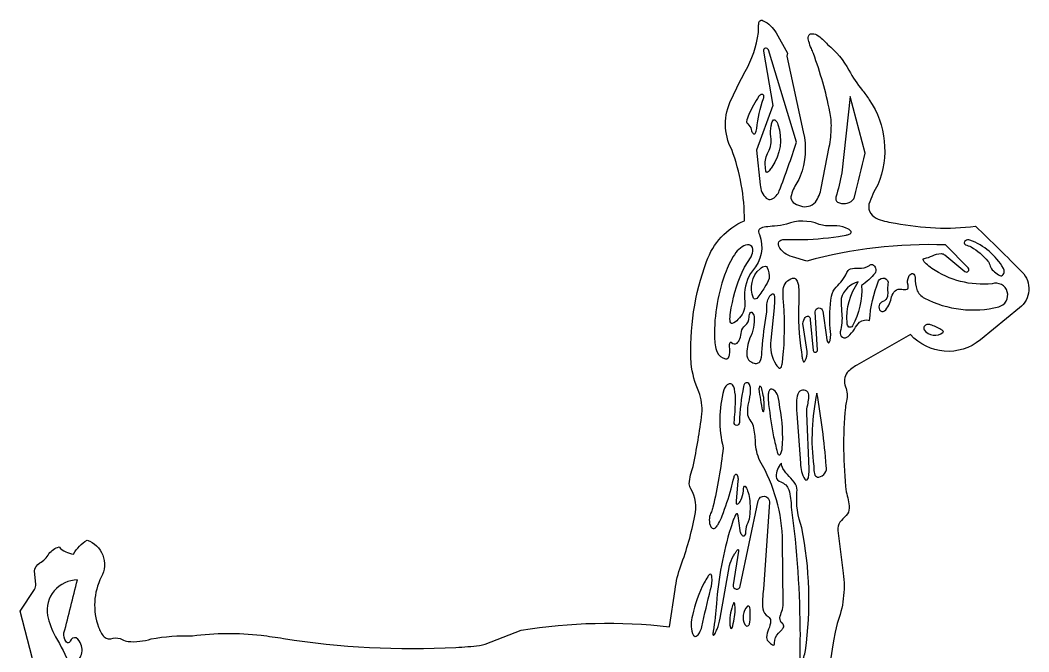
# Model space of a CAD drawing. Header units: metres. Extents: x 2.3 to 12.7, y 0 to 15.
# Drawn here: x 2.33 to 12.67, y 8.49 to 14.97 of the extents above; entities that cross this region are included whole.
import ezdxf

# ---------------------------------------------------------------- set-up
doc = ezdxf.new("R2010")
doc.units = ezdxf.units.M

msp = doc.modelspace()

# ---------------------------------------------------------------- linework, layer by layer
at = {"layer": 'Layer 1', "color": 0}
msp.add_lwpolyline([(2.48317, 8.32862), (2.33206, 8.91017), (2.47858, 9.13412, 0.1352), (2.49406, 9.18794), (2.47774, 9.31949, -0.2587), (2.53444, 9.4043, 0.1259), (2.62738, 9.4988, -0.1861), (2.7316, 9.56828, 0.1788), (2.87866, 9.49586, -0.1239), (3.01732, 9.6398, -0.463), (3.16366, 9.26072, 0.2097), (3.13525, 8.74775, 0.1058), (3.19111, 8.64872, 0.2692), (3.2836, 8.63345, -0.193), (3.37798, 8.61902, 0.0808), (3.43744, 8.60012, 0.0939), (3.67483, 8.62613, -0.0568), (4.09678, 8.65811, -0.0612), (4.80127, 8.66396, -0.0087), (5.02912, 8.63183, 0.0526), (6.79669, 8.53925, 0.0155), (7.03975, 8.55965, 0.0637), (7.09765, 8.57396), (7.4653, 8.71625, -0.0685), (8.98402, 8.75153), (9.04231, 9.13394, -0.0509), (9.10051, 9.37433, 0.0433), (9.24436, 9.88658, 0.191), (9.20509, 10.16402, -0.1377), (9.1876, 10.21676, -0.0646), (9.22792, 10.39364, 0.0196), (9.31783, 10.9313, 0.1134), (9.28588, 11.1575, -0.0741), (9.20752, 11.44703, -0.1027), (9.3664, 12.4934, -0.2102), (9.75349, 12.91025, 0.0916), (9.62272, 13.64003, -0.2416), (9.61918, 14.15315, 0.0111), (9.66379, 14.24666, -0.0233), (9.76228, 14.44079, 0.0959), (9.89596, 14.83772, 0.0282), (9.89827, 14.88212, -0.0193), (9.89968, 14.92487, -0.1145), (9.90832, 14.95598, -0.3783), (9.94519, 14.96024, -0.1562), (10.07773, 14.83523), (10.1962, 14.62715), (10.18948, 14.59715), (10.35643, 13.8215, -0.1495), (10.32583, 13.36646, -0.0292), (10.29178, 13.29782, 0.0942), (10.22956, 13.15697, 0.2248), (10.25332, 13.09829, 0.1001), (10.32637, 13.06274, 0.2983), (10.48021, 13.10039, 0.1171), (10.54009, 13.2458), (10.62265, 13.66685, 0.0439), (10.64389, 13.86653, 0.0546), (10.62922, 14.02754, 0.0385), (10.46002, 14.6231, 0.0079), (10.43899, 14.67575, -0.0266), (10.41346, 14.7461, -0.1271), (10.40911, 14.80235, -0.2346), (10.43047, 14.82437, -0.1892), (10.49545, 14.81558, -0.0574), (10.60516, 14.71742, -0.094), (10.82365, 14.45198, 0.0454), (10.96027, 14.24873, -0.0227), (11.03311, 14.1503, -0.2511), (11.12041, 13.27943, 0.0568), (11.02834, 13.07867, 0.1904), (11.04811, 12.98549, 0.1355), (11.12401, 12.92582, 0.0509), (11.30143, 12.88661, 0.0797), (12.12148, 12.85352, -0.0084), (12.59821, 12.3851, -0.4429), (12.57304, 12.01766), (12.17116, 11.69033, -0.4016), (11.45416, 11.74562), (10.90687, 11.43071, 0.0806), (10.80592, 11.35556, 0.271), (10.79059, 11.21018, -0.1473), (10.79869, 11.06315, 0.0212), (10.78813, 10.99778, 0.0523), (10.79656, 10.13321, -0.0452), (10.82731, 9.96755, -0.1851), (10.79554, 9.88997, 0.0361), (10.73179, 9.82181, 0.1844), (10.71052, 9.73718), (10.7659, 9.30014, -0.1239), (10.70317, 8.78315, 0.092), (10.63639, 7.36523, -0.1005)], format="xyb", dxfattribs=at)
for points in [[(10.28623, 13.71653), (9.99862, 14.66003, 0.3956), (9.96802, 14.67759, 0.3956), (9.94852, 14.64818), (10.04332, 14.09039), (9.87559, 13.63298), (9.91444, 13.2779, 0.1887), (9.97774, 13.14131, 0.2436), (10.03204, 13.13069, 0.1968), (10.11094, 13.21721, 0.0153), (10.28623, 13.71653)], [(9.94786, 14.16182, 0.1809), (9.95092, 14.19221, 0.3813), (9.93076, 14.2049, 0.2007), (9.90184, 14.18666, 0.0394), (9.79909, 13.99895, 0.0986), (9.77461, 13.92461, 0.1937), (9.78775, 13.90241, -0.1681), (9.82255, 13.84565), (9.82636, 13.83107, 0.1783), (9.84772, 13.80137, 0.4303), (9.86473, 13.80512, 0.0595), (9.87973, 13.85525, -0.0564), (9.94786, 14.16182)], [(10.83769, 14.18375), (10.75135, 13.40126, -0.0314), (10.68982, 13.15217, 0.2813), (10.70683, 13.10252, 0.3226), (10.86235, 13.12118, 0.1226), (10.88059, 13.1528, 0.0068), (10.99063, 13.60208), (10.83769, 14.18375)], [(9.98692, 13.4054), (9.97981, 13.40714, -0.1295), (9.97174, 13.42889, -0.0273), (9.96691, 13.47875, -0.1418), (9.99628, 13.61393, 0.1713), (10.02475, 13.77149, -0.0883), (10.02739, 13.88312, -0.0445), (10.03912, 13.9238, -0.1222), (10.05196, 13.94306, -0.2838), (10.06576, 13.94429, -0.1502), (10.09555, 13.89701, -0.2491), (10.033, 13.46003, -0.0076), (10.00609, 13.42319, -0.1273), (9.98692, 13.4054)], [(11.81491, 12.66359, 0.073), (10.39174, 12.49742), (10.24606, 12.5423, -0.2403), (10.10563, 12.65156, -0.3323), (10.11625, 12.70571, -0.1133), (10.15963, 12.71852, -0.0297), (10.21534, 12.71966), (10.24597, 12.71873, 0.0421), (10.66651, 12.74375), (10.71589, 12.75035, 0.0214), (10.7953, 12.76349, 0.0371), (10.82575, 12.7727, 0.1076), (10.8442, 12.78461, 0.2647), (10.84669, 12.79901, 0.1448), (10.81843, 12.8255, 0.1219), (10.70104, 12.85826), (10.58575, 12.85895, -0.0748), (10.51867, 12.87326, 0.1887), (10.18366, 12.87713, -0.0628), (10.06009, 12.85499, 0.0134), (9.97114, 12.84677, 0.1121), (9.91051, 12.82727, 0.2563), (9.89806, 12.79733, 0.0879), (9.90709, 12.77081, -0.2807), (9.83686, 12.39854, 0.1678), (9.75403, 12.13706), (9.7573, 12.05975, -0.2102), (9.6874, 11.89772, -0.139), (9.62893, 11.85701, -0.2725), (9.61261, 11.86457, -0.1128), (9.60574, 11.88794, -0.0393), (9.60568, 11.92265, -0.024), (9.61915, 12.0191, -0.0722), (9.75538, 12.43499), (9.82129, 12.54113, 0.138), (9.83785, 12.62021, 0.3306), (9.80323, 12.66443, 0.1595), (9.73138, 12.64364, 0.0905), (9.66544, 12.584, 0.062), (9.56605, 12.39512, 0.1013), (9.44806, 11.71718, 0.1001), (9.47407, 11.5625, 0.2231), (9.55843, 11.49686, 0.2947), (9.59017, 11.50715, 0.118), (9.60145, 11.54417, 0.0301), (9.60262, 11.59259, -0.0087), (9.60169, 11.6357, -0.0284), (9.60274, 11.65211, -0.087), (9.60592, 11.663, -0.4937), (9.62164, 11.66219, 0.3346), (9.67741, 11.6564, 0.1282), (9.70594, 11.70098, 0.0511), (9.72352, 11.77568, -0.1902), (9.75961, 11.83721, 0.2461), (9.80131, 11.92466, -0.1812), (9.81484, 11.97119, -0.2697), (9.82792, 11.97323, -0.2187), (9.85168, 11.93099, -0.1422), (9.8095, 11.71064, 0.105), (9.77815, 11.52641, 0.271), (9.82906, 11.46104, 0.1027), (9.87643, 11.44829, 0.2306), (9.91075, 11.46641, 0.1189), (9.93157, 11.56463), (9.93373, 11.59694, -0.025), (9.9811, 11.95754, 0.0472), (9.98383, 12.02477, -0.1833), (10.01476, 12.14051, -0.0448), (10.02964, 12.15581, -0.4162), (10.05253, 12.15875, -0.1461), (10.06288, 12.10763, -0.0267), (10.05721, 12.01682), (10.02289, 11.68697, 0.18), (10.07956, 11.43569, 0.1404), (10.11268, 11.40119, 0.4151), (10.13416, 11.41847, 0.0393), (10.1404, 11.4422, 0.0201), (10.14835, 11.50478, 0.0414), (10.1572, 12.04817, -0.0552), (10.15039, 12.20855, -0.2904), (10.2469, 12.32273, -0.2467), (10.28128, 12.31112, -0.1405), (10.30816, 12.22718, -0.0343), (10.30948, 12.07727, 0.0473), (10.33681, 11.56358), (10.34068, 11.5352, 0.0208), (10.34785, 11.49176, 0.1464), (10.35901, 11.46623), (10.3645, 11.4653, 0.1646), (10.37719, 11.47808, 0.1483), (10.39489, 11.56925), (10.35424, 11.83634, -0.1726), (10.36873, 11.90972, -0.178), (10.39876, 11.93441, -0.2681), (10.41805, 11.92742, -0.1408), (10.42828, 11.89658), (10.45762, 11.58272, 0.4094), (10.48129, 11.56274, 0.4094), (10.50163, 11.58608), (10.47865, 11.97605, -0.4024), (10.51391, 12.01739, -0.4024), (10.55662, 11.98382), (10.59409, 11.7176, 0.0364), (10.60195, 11.68097, 0.155), (10.61389, 11.65946), (10.61938, 11.65982, 0.1407), (10.63081, 11.68256, 0.1032), (10.63138, 11.80697, -0.0564), (10.64551, 12.13745, -0.1325), (10.69201, 12.23135, 0.1068), (10.80307, 12.37874, -0.2241), (10.83913, 12.41669, -0.0797), (10.92478, 12.42386, 0.1871), (11.03341, 12.45344, -0.2711), (11.06473, 12.4613, -0.4208), (11.09302, 12.3731, -0.0705), (10.95406, 12.24827, -0.1348), (10.86154, 11.83235, -0.3753), (10.82434, 11.82188, -0.2574), (10.8061, 11.86439, -0.1731), (10.91977, 12.28481, 0.2794), (10.74595, 12.11237, 0.0401), (10.75165, 11.95949, -0.0851), (10.73476, 11.77169, 0.3432), (10.75793, 11.71713, 0.3432), (10.81651, 11.72618, 0.0696), (10.87993, 11.80073, -0.0573), (10.93393, 11.87009, -0.2629), (11.0359, 11.88935, -0.0812), (11.12821, 12.29324, -0.3895), (11.19046, 12.32131, -0.3895), (11.22373, 12.26168, 0.0617), (11.2204, 12.19487, -0.0579), (11.21887, 12.13514, -0.2592), (11.17135, 12.08273, 0.5363), (11.14609, 11.987, 0.3983), (11.20171, 11.99822, 0.1145), (11.26207, 12.13214, -0.1088), (11.29678, 12.19373, -0.2157), (11.36599, 12.20933, 0.0095), (11.39581, 12.2066, 0.0907), (11.4193, 12.20876, 0.2491), (11.43169, 12.22274, 0.1108), (11.42977, 12.25064, -0.1702), (11.437, 12.33872, -0.1824), (11.46781, 12.36941, -0.2849), (11.49004, 12.36266, -0.1492), (11.50249, 12.32408, 0.0484), (11.51902, 12.20498, 0.205), (11.59981, 12.11867, 0.1847), (12.35854, 12.02867, 0.4239), (12.44659, 12.18178, 0.4238), (12.29068, 12.26474, -0.177), (11.67373, 12.42197, -0.039), (11.61409, 12.47075, -0.1522), (11.58367, 12.515, -0.4092), (11.59789, 12.52475, 0.0699), (11.67931, 12.55181, -0.1009), (11.76877, 12.5741, -0.1512), (11.80651, 12.55988), (12.01195, 12.39053, 0.3983), (12.04642, 12.39295, 0.3983), (12.04588, 12.42749), (11.81491, 12.66359)], [(12.07564, 12.64307, -0.0767), (12.24838, 12.49733, -0.0979), (12.27196, 12.44522, 0.1713), (12.30424, 12.39785, -0.0105), (12.35677, 12.35648, 0.2418), (12.38758, 12.34745, 0.4616), (12.40672, 12.4229, 0.1753), (12.064, 12.7121, 0.2477), (12.01714, 12.70535, 0.5735), (12.01864, 12.66455, -0.0301), (12.07564, 12.64307)], [(10.00567, 12.3179, -0.0783), (9.96016, 12.22805, -0.0322), (9.87916, 12.11429, -0.5077), (9.84775, 12.11768, -0.3242), (9.91303, 12.41948, -0.1883), (9.96967, 12.44456, -0.2826), (9.98785, 12.43196, -0.1194), (10.00567, 12.3179)], [(11.66134, 11.84507, 0.0681), (11.62348, 11.84636, 0.5198), (11.59585, 11.79389, 0.4376), (11.78932, 11.76773, 0.417), (11.78896, 11.78063, 0.0897), (11.76703, 11.79551, 0.0522), (11.66134, 11.84507)], [(9.53629, 10.58411, -0.0288), (9.43006, 9.97511, -0.0352), (9.41428, 9.92852, 0.2029), (9.40093, 9.79337, 0.1183), (9.4216, 9.76184, 0.2471), (9.44371, 9.7586, 0.1158), (9.46642, 9.77627, 0.0442), (9.48838, 9.8081, 0.034), (9.52513, 9.887, 0.0254), (9.61726, 10.16321, -0.0221), (9.6466, 10.28285, -0.1547), (9.6637, 10.3133, -0.439), (9.67939, 10.30391, -0.0544), (9.68479, 10.28825, -0.0736), (9.68746, 10.24748), (9.66796, 10.03661, 0.0515), (9.66802, 10.02008, 0.4542), (9.68032, 10.00676, 0.1824), (9.7177, 10.04864, 0.0988), (9.74257, 10.14392, -0.1308), (9.75262, 10.19045, -0.3271), (9.76009, 10.19153, -0.1353), (9.78589, 10.14488, -0.0455), (9.80467, 10.06595, -0.0742), (9.8008, 9.85358, -0.0593), (9.78892, 9.81659, 0.1066), (9.76504, 9.72704, -0.1605), (9.75364, 9.68342, -0.2655), (9.74146, 9.68039, -0.1691), (9.72145, 9.70001, -0.0895), (9.70858, 9.73814), (9.68776, 9.88592, 0.1209), (9.68107, 9.90716), (9.67402, 9.90866, 0.1275), (9.65938, 9.89009, 0.0279), (9.64294, 9.85331, 0.0166), (9.61249, 9.76373, 0.0564), (9.46687, 8.98802, -0.0232), (9.43414, 8.70623, 0.0928), (9.43213, 8.66489), (9.43684, 8.66261, 0.1175), (9.4525, 8.6831, 0.0279), (9.47272, 8.7266, 0.0468), (9.50602, 8.83802), (9.59956, 9.37697, -0.0682), (9.64018, 9.47627, -0.0265), (9.66757, 9.5207, -0.1065), (9.68782, 9.54209), (9.6925, 9.53948, -0.0927), (9.6922, 9.52685), (9.63706, 9.17894, 0.407), (9.66746, 9.13596, 0.407), (9.71119, 9.16529), (9.89506, 10.04213, -0.3938), (9.95994, 10.0878, -0.3938), (10.01008, 10.02629), (9.95044, 9.13769, 0.0676), (9.94069, 8.93378, 0.1969), (9.99517, 8.85554, -0.2358), (10.02178, 8.81144, -0.0924), (10.00066, 8.72543, 0.0887), (9.98068, 8.64191, 0.2186), (10.00555, 8.59352), (10.01293, 8.58773, 0.1185), (10.05376, 8.56178), (10.05934, 8.56505, 0.1411), (10.06114, 8.58659, -0.2065), (10.10317, 8.68439), (10.13566, 8.71847, 0.0959), (10.15588, 8.74874, 0.3075), (10.14298, 8.78363, -0.24), (10.11724, 8.84381, -0.055), (10.13689, 8.90945, 0.0911), (10.15198, 8.98748), (10.1446, 9.62159, 0.1285), (9.91234, 10.45244, -0.1118), (9.8668, 10.64408, 0.0565), (9.84481, 10.80533, 0.0833), (9.81184, 10.86938, -0.1387), (9.78658, 10.93694, -0.0664), (9.79888, 11.0471, 0.0456), (9.81628, 11.16605, 0.0459), (9.81265, 11.21183, 0.2156), (9.78823, 11.24846, 0.3471), (9.75394, 11.2397, 0.1219), (9.74395, 11.21318, 0.039), (9.7012, 10.84334, -0.448), (9.67391, 10.81312, -0.4481), (9.64699, 10.84367, 0.0261), (9.66151, 11.05919, 0.0656), (9.65065, 11.18729, 0.1205), (9.63088, 11.2295, 0.2586), (9.59674, 11.23952, 0.2378), (9.54265, 11.17655, 0.1311), (9.53629, 10.58411)], [(9.90103, 11.18684, 0.0179), (9.9379, 10.96337, 0.3255), (9.94435, 10.95649, 0.3254), (9.95287, 10.96052, 0.0802), (9.94252, 11.14328, 0.0199), (9.92692, 11.20259, 0.1719), (9.91675, 11.21402, 0.3552), (9.9088, 11.21258, 0.1553), (9.90103, 11.18684)], [(10.0012, 11.02727, 0.016), (10.05298, 10.69754, 0.01), (10.08955, 10.54133, 0.049), (10.09561, 10.52252, 0.3319), (10.10817, 10.51126, 0.3317), (10.12252, 10.52009, 0.0546), (10.13095, 10.53548, 0.0735), (10.14085, 10.57718, 0.0659), (10.11763, 10.99841, 0.0441), (10.09552, 11.11952, 0.1394), (10.05565, 11.17532, 0.105), (10.03345, 11.1863, 0.2497), (10.01341, 11.17946, 0.1168), (10.0015, 11.15324, 0.0441), (9.99676, 11.11448, 0.037), (10.0012, 11.02727)], [(10.32793, 10.42736, 0.1505), (10.37395, 10.26179, 0.4106), (10.39615, 10.25516, 0.1562), (10.41316, 10.30076, 0.0426), (10.41637, 10.36727), (10.39165, 10.93727, -0.0538), (10.40164, 11.02412, 0.0176), (10.41289, 11.08796, 0.0952), (10.41076, 11.14034, 0.5656), (10.31083, 11.15459, 0.1269), (10.28749, 11.07191, 0.0353), (10.29049, 10.93712), (10.32793, 10.42736)], [(10.49584, 11.14538, 0.0855), (10.46299, 10.397, -0.0192), (10.46518, 10.3655, 0.0958), (10.47523, 10.30571, 0.2889), (10.51528, 10.28423, 0.4331), (10.59226, 10.39727, 0.0236), (10.49584, 11.14538)], [(10.34215, 9.76442, -0.1068), (10.291, 10.12985, 0.1667), (10.27744, 10.21094, 0.0621), (10.21249, 10.29107, -0.0634), (10.14823, 10.37093, -0.1107), (10.13242, 10.42715, 0.1748), (10.07773, 10.28879, 0.2873), (10.12564, 10.23443, -0.2192), (10.2094, 10.15406, -0.0552), (10.23322, 9.97529, -0.0325), (10.32289, 8.65715, 0.0148), (10.32232, 8.438, 0.148), (10.33039, 8.4035), (10.33612, 8.40224, 0.1569), (10.36105, 8.43989, 0.0559), (10.37926, 8.50739, 0.0822), (10.34215, 9.76442)], [(2.91868, 9.23033, 0.4625), (2.61313, 8.86751, 0.0775), (2.69395, 8.64914, -0.046), (2.83627, 8.35787, 0.4936), (2.9536, 8.57123, 0.1931), (2.90647, 8.63651, 0.406), (2.84536, 8.60384, -0.4115), (2.81611, 8.58722, -0.1259), (2.79931, 8.60204, -0.198), (2.78065, 8.68718, 0.0051), (2.91868, 9.23033)], [(9.25819, 8.65328, 0.1565), (9.29338, 8.68991, 0.0693), (9.31684, 8.75057, -0.0064), (9.40633, 9.13418, 0.0981), (9.42091, 9.26174, 0.0444), (9.41761, 9.27824, 0.4116), (9.40381, 9.29009, 0.1475), (9.37693, 9.26345, 0.0271), (9.34183, 9.20225, 0.0669), (9.22048, 8.86655, 0.1542), (9.22063, 8.6831, 0.1179), (9.2374, 8.65673, 0.2504), (9.25819, 8.65328)], [(9.6256, 8.94317, 0.1369), (9.60907, 8.74178, 0.3159), (9.61774, 8.73393, 0.3157), (9.62806, 8.73941, 0.0499), (9.65893, 8.924, 0.0334), (9.65368, 8.98493, 0.1471), (9.6469, 8.99684, 0.4951), (9.64201, 8.99606, 0.0395), (9.6256, 8.94317)], [(9.78721, 8.75894, 0.2237), (9.80611, 8.77904, 0.0584), (9.80926, 8.9477, 0.5738), (9.78331, 8.96087, 0.3231), (9.75826, 8.77349, 0.3722), (9.78721, 8.75894)]]:
    msp.add_lwpolyline(points, format="xyb", close=True, dxfattribs=at)

doc.saveas('drawing.dxf')
